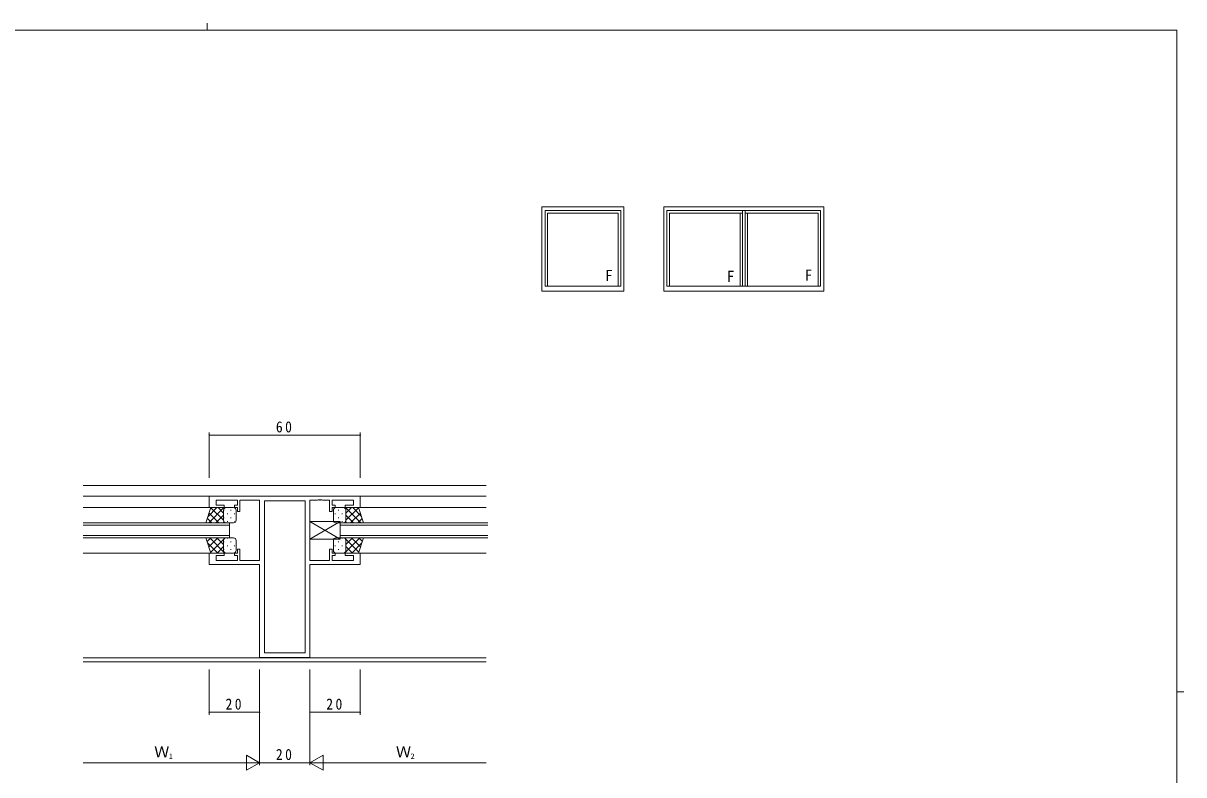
# Model space of a CAD drawing. Units: millimetres on the paper. Extents: x -420 to 373, y -297 to 267.
# Drawn here: x -105.7 to 355.1, y -31 to 267.2 of the extents above; entities that cross this region are included whole.
import ezdxf
from ezdxf.enums import TextEntityAlignment as Align

# ---------------------------------------------------------------- set-up
doc = ezdxf.new("R2010")
doc.units = ezdxf.units.MM
for name, color, linetype, lineweight in [('0-1_YKK_ZWAK', 7, 'Continuous', 9), ('0-3_YKK_11', 7, 'Continuous', 9), ('0-4_YKK_12', 2, 'Continuous', 9), ('0-5_YKK_13', 4, 'Continuous', 9), ('0-6_YKK_D', 6, 'Continuous', 9), ('0-7_YKK_A1', 4, 'Continuous', 9)]:
    doc.layers.add(name, color=color, linetype=linetype, lineweight=lineweight)
doc.styles.add('ＭＳ ゴシック', font='')
doc.styles.get('ＭＳ ゴシック').set_extended_font_data('MS Gothic')

msp = doc.modelspace()

# ---------------------------------------------------------------- linework, layer by layer
at = {"layer": '0-1_YKK_ZWAK'}
for p, q in [((352.3, 264.4), (-417.7, 264.4)), ((-32.686, 267.2), (-32.686, 264.4)), ((352.3, 264.4), (352.3, -260.6)), ((352.3, 1.9), (355.1, 1.9))]:
    msp.add_line(p, q, dxfattribs=at)
at = {"layer": '0-3_YKK_11'}
for p, q in [((-31.882, 79.558), (-31.882, 74.958)), ((28.118, 79.558), (-31.882, 79.558)), ((28.118, 74.958), (28.118, 79.558)), ((-31.882, 74.958), (-25.882, 74.958)), ((-29.182, 77.928), (-20.682, 77.928)), ((-29.182, 75.958), (-29.182, 77.928)), ((-25.882, 75.958), (-29.182, 75.958)), ((-25.882, 74.958), (-25.882, 75.958)), ((-21.882, 75.958), (-21.882, 74.958)), ((-20.682, 75.958), (-21.882, 75.958)), ((-21.882, 74.958), (-20.682, 74.958)), ((-20.682, 77.928), (-20.682, 75.958)), ((-20.682, 74.958), (-20.682, 73.458)), ((-19.682, 77.928), (-11.882, 77.928)), ((-19.682, 73.458), (-19.682, 77.928)), ((-11.882, 77.928), (-11.882, 53.988)), ((-9.952, 77.628), (-9.952, 17.388)), ((6.188, 77.628), (-9.952, 77.628)), ((6.188, 17.388), (6.188, 77.628)), ((6.188, 17.388), (6.188, 77.628)), ((8.118, 77.928), (11.16, 77.928)), ((8.118, 53.988), (8.118, 77.928)), ((11.16, 77.928), (11.343, 78.048)), ((11.343, 78.048), (11.893, 78.048)), ((11.893, 78.048), (12.076, 77.928)), ((12.076, 77.928), (12.16, 77.928)), ((12.16, 77.928), (12.343, 78.048)), ((12.343, 78.048), (12.893, 78.048)), ((12.893, 78.048), (13.076, 77.928)), ((13.076, 77.928), (15.918, 77.928)), ((15.918, 77.928), (15.918, 73.458)), ((16.918, 77.928), (25.418, 77.928)), ((16.918, 75.958), (16.918, 77.928)), ((18.118, 75.958), (16.918, 75.958)), ((16.918, 74.958), (18.118, 74.958)), ((16.918, 73.458), (16.918, 74.958)), ((18.118, 74.958), (18.118, 75.958)), ((22.118, 75.958), (22.118, 74.958)), ((25.418, 75.958), (22.118, 75.958)), ((22.118, 74.958), (28.118, 74.958)), ((25.418, 77.928), (25.418, 75.958)), ((-20.682, 73.458), (-19.682, 73.458)), ((15.918, 73.458), (16.918, 73.458)), ((-31.882, 56.958), (-31.882, 52.358)), ((-25.882, 56.958), (-31.882, 56.958)), ((-29.182, 55.958), (-25.882, 55.958)), ((-29.182, 53.988), (-29.182, 55.958)), ((-25.882, 55.958), (-25.882, 56.958)), ((-21.882, 56.958), (-21.882, 55.958)), ((-20.682, 56.958), (-21.882, 56.958)), ((-21.882, 55.958), (-20.682, 55.958)), ((-20.682, 58.458), (-20.682, 56.958)), ((-19.682, 58.458), (-20.682, 58.458)), ((-20.682, 55.958), (-20.682, 53.988)), ((-19.682, 53.988), (-19.682, 58.458)), ((15.918, 58.458), (15.918, 53.988)), ((16.918, 58.458), (15.918, 58.458)), ((16.918, 56.958), (16.918, 58.458)), ((18.118, 56.958), (16.918, 56.958)), ((16.918, 55.958), (18.118, 55.958)), ((16.918, 53.988), (16.918, 55.958)), ((18.118, 55.958), (18.118, 56.958)), ((22.118, 56.958), (22.118, 55.958)), ((28.118, 56.958), (22.118, 56.958)), ((22.118, 55.958), (25.418, 55.958)), ((25.418, 55.958), (25.418, 53.988)), ((28.118, 52.358), (28.118, 56.958)), ((-31.882, 52.358), (-11.882, 52.358)), ((-20.682, 53.988), (-29.182, 53.988)), ((-11.882, 53.988), (-19.682, 53.988)), ((-11.882, 52.358), (-11.882, 15.458)), ((15.918, 53.988), (8.118, 53.988)), ((8.118, 52.358), (28.118, 52.358)), ((8.118, 15.458), (8.118, 52.358)), ((25.418, 53.988), (16.918, 53.988)), ((-11.882, 15.458), (8.118, 15.458)), ((-9.952, 17.388), (6.188, 17.388))]:
    msp.add_line(p, q, dxfattribs=at)
at = {"layer": '0-4_YKK_12'}
for p, q in [((78.118, 83.758), (-81.882, 83.758)), ((78.118, 79.558), (-81.882, 79.558)), ((-30.889, 74.958), (-81.882, 74.958)), ((27.124, 74.958), (78.118, 74.958)), ((-81.882, 68.958), (-23.882, 68.958)), ((-23.882, 67.958), (-81.882, 67.958)), ((-23.882, 68.958), (-23.882, 62.958)), ((20.118, 68.958), (20.118, 62.958)), ((78.811, 68.958), (20.118, 68.958)), ((20.118, 67.958), (78.811, 67.958)), ((-81.882, 63.958), (-23.882, 63.958)), ((-23.882, 62.958), (-81.882, 62.958)), ((78.811, 63.958), (20.118, 63.958)), ((20.118, 62.958), (78.811, 62.958)), ((-30.889, 56.958), (-81.882, 56.958)), ((27.124, 56.958), (78.118, 56.958)), ((78.118, 15.388), (-81.882, 15.388)), ((78.118, 13.758), (-81.882, 13.758))]:
    msp.add_line(p, q, dxfattribs=at)
at = {"layer": '0-5_YKK_13'}
for p, q in [((-33.189, 68.958), (-31.189, 74.958)), ((-28.885, 74.958), (-32.34, 71.503)), ((-26.057, 74.958), (-32.057, 68.958)), ((-26.188, 69.937), (-31.194, 74.943)), ((-31.189, 74.958), (-25.189, 74.958)), ((-26.189, 72.766), (-28.38, 74.958)), ((-26.189, 73.958), (-26.189, 69.958)), ((-26.189, 73.958), (-26.189, 69.958)), ((-26.099, 74.038), (-26.099, 73.838)), ((-25.502, 74.907), (-25.552, 74.958)), ((-22.189, 74.958), (-25.189, 74.958)), ((-23.269, 74.038), (-23.269, 73.838)), ((-21.189, 69.958), (-21.189, 73.958)), ((17.424, 69.958), (17.424, 73.958)), ((18.424, 74.958), (21.424, 74.958)), ((19.504, 74.038), (19.504, 73.838)), ((27.424, 74.958), (21.424, 74.958)), ((21.737, 74.907), (21.788, 74.958)), ((22.293, 74.958), (28.293, 68.958)), ((22.334, 74.038), (22.334, 73.838)), ((22.424, 72.766), (24.616, 74.958)), ((22.424, 69.937), (27.429, 74.943)), ((22.424, 73.958), (22.424, 69.958)), ((22.424, 73.958), (22.424, 69.958)), ((25.121, 74.958), (28.576, 71.503)), ((29.424, 68.958), (27.424, 74.958)), ((-30.866, 68.958), (-32.608, 70.7)), ((-28.037, 68.958), (-31.901, 72.821)), ((-26.189, 71.997), (-29.228, 68.958)), ((-25.993, 69.364), (-26.4, 68.958)), ((-26.099, 71.008), (-26.099, 70.808)), ((-24.684, 72.623), (-24.683, 72.423)), ((-24.683, 69.593), (-24.683, 69.393)), ((-23.269, 71.008), (-23.269, 70.808)), ((-21.854, 72.623), (-21.854, 72.423)), ((-21.854, 69.593), (-21.854, 69.415)), ((8.118, 62.458), (20.118, 69.458)), ((8.118, 69.458), (20.118, 62.458)), ((8.118, 69.458), (20.118, 69.458)), ((8.118, 62.458), (8.118, 69.458)), ((18.089, 72.623), (18.089, 72.423)), ((18.089, 69.593), (18.089, 69.415)), ((19.504, 71.008), (19.504, 70.808)), ((20.118, 69.458), (20.118, 62.458)), ((20.919, 72.623), (20.919, 72.423)), ((20.919, 69.593), (20.919, 69.393)), ((22.229, 69.364), (22.636, 68.958)), ((22.334, 71.008), (22.334, 70.808)), ((22.424, 71.997), (25.464, 68.958)), ((24.273, 68.958), (28.136, 72.821)), ((27.101, 68.958), (28.844, 70.7)), ((-25.189, 68.958), (-33.189, 68.958)), ((-25.209, 68.958), (-25.209, 68.958)), ((-25.189, 68.958), (-22.189, 68.958)), ((21.424, 68.958), (18.424, 68.958)), ((21.424, 68.958), (29.424, 68.958)), ((21.444, 68.958), (21.445, 68.958)), ((-33.189, 62.958), (-31.189, 56.958)), ((-25.189, 62.958), (-33.189, 62.958)), ((-31.266, 62.958), (-32.708, 61.515)), ((-28.485, 56.958), (-32.54, 61.013)), ((-28.437, 62.958), (-32.001, 59.394)), ((-25.657, 56.958), (-31.657, 62.958)), ((-25.609, 62.958), (-31.294, 57.273)), ((-26.189, 60.318), (-28.828, 62.958)), ((-26.189, 57.958), (-26.189, 61.958)), ((-26.189, 57.958), (-26.189, 61.958)), ((-26.099, 61.308), (-26.099, 61.508)), ((-25.795, 62.753), (-26, 62.958)), ((-25.189, 62.958), (-22.189, 62.958)), ((-24.683, 62.723), (-24.683, 62.923)), ((-23.269, 61.308), (-23.269, 61.508)), ((-21.854, 62.723), (-21.854, 62.9)), ((-21.189, 61.958), (-21.189, 57.958)), ((20.118, 62.458), (8.118, 62.458)), ((17.424, 61.958), (17.424, 57.958)), ((18.089, 62.723), (18.089, 62.9)), ((21.424, 62.958), (18.424, 62.958)), ((19.504, 61.308), (19.504, 61.508)), ((20.919, 62.723), (20.919, 62.923)), ((21.424, 62.958), (29.424, 62.958)), ((21.844, 62.958), (27.529, 57.273)), ((21.893, 56.958), (27.893, 62.958)), ((22.031, 62.753), (22.236, 62.958)), ((22.334, 61.308), (22.334, 61.508)), ((22.424, 60.318), (25.064, 62.958)), ((22.424, 57.958), (22.424, 61.958)), ((22.424, 57.958), (22.424, 61.958)), ((24.673, 62.958), (28.236, 59.394)), ((24.721, 56.958), (28.776, 61.013)), ((29.424, 62.958), (27.424, 56.958)), ((27.501, 62.958), (28.944, 61.515)), ((-31.189, 56.958), (-25.189, 56.958)), ((-26.189, 59.549), (-28.78, 56.958)), ((-26.099, 58.278), (-26.099, 58.478)), ((-25.767, 57.142), (-25.952, 56.958)), ((-22.189, 56.958), (-25.189, 56.958)), ((-24.684, 59.693), (-24.683, 59.893)), ((-23.269, 58.278), (-23.269, 58.478)), ((-21.854, 59.693), (-21.854, 59.893)), ((18.089, 59.693), (18.089, 59.893)), ((18.424, 56.958), (21.424, 56.958)), ((19.504, 58.278), (19.504, 58.478)), ((20.919, 59.693), (20.919, 59.893)), ((27.424, 56.958), (21.424, 56.958)), ((22.003, 57.142), (22.188, 56.958)), ((22.334, 58.278), (22.334, 58.478)), ((22.424, 59.549), (25.016, 56.958))]:
    msp.add_line(p, q, dxfattribs=at)
for centre, start, end in [((-25.189, 73.958), 90.00009, 180.00009), ((-25.189, 73.958), 90.00009, 180.00009), ((-22.189, 73.958), 0.00009, 90.00009), ((18.424, 73.958), 89.99989, 179.99989), ((21.424, 73.958), 359.99989, 89.99989), ((21.424, 73.958), 359.99989, 89.99989), ((-25.189, 69.958), 180.00009, 270.00009), ((-25.189, 69.958), 180.00009, 270.00009), ((-22.189, 69.958), 270.00009, 0.00009), ((18.424, 69.958), 179.99989, 269.99989), ((21.424, 69.958), 269.99989, 359.99989), ((21.424, 69.958), 269.99989, 359.99989), ((-25.189, 61.958), 89.99989, 179.99989), ((-25.189, 61.958), 89.99989, 179.99989), ((-22.189, 61.958), 359.99989, 89.99989), ((18.424, 61.958), 90.00009, 180.00009), ((21.424, 61.958), 0.00009, 90.00009), ((21.424, 61.958), 0.00009, 90.00009), ((-25.189, 57.958), 179.99989, 269.99989), ((-25.189, 57.958), 179.99989, 269.99989), ((-22.189, 57.958), 269.99989, 359.99989), ((18.424, 57.958), 180.00009, 270.00009), ((21.424, 57.958), 270.00009, 0.00009), ((21.424, 57.958), 270.00009, 0.00009)]:
    msp.add_arc(centre, 1, start, end, dxfattribs=at)
at = {"layer": '0-6_YKK_D'}
for p, q in [((-31.882, 86.758), (-31.882, 104.758)), ((-31.882, 103.758), (28.118, 103.758)), ((28.118, 86.758), (28.118, 104.758)), ((-31.882, 10.758), (-31.882, -7.242)), ((-11.882, 10.758), (-11.882, -7.242)), ((-11.882, 10.758), (-11.882, -27.242)), ((-11.882, 10.758), (-11.882, -27.242)), ((8.118, 10.758), (8.118, -7.242)), ((8.118, 10.758), (8.118, -27.242)), ((8.118, 10.758), (8.118, -27.242)), ((28.118, 10.758), (28.118, -7.242)), ((-11.882, -6.242), (-31.882, -6.242)), ((8.118, -6.242), (28.118, -6.242)), ((-81.882, -26.242), (-17.882, -26.242)), ((-11.882, -26.242), (-22.274, -26.242)), ((-17.078, -23.242), (-17.078, -29.242)), ((-11.882, -26.242), (-17.078, -23.242)), ((-11.882, -26.242), (-17.078, -29.242)), ((8.118, -26.242), (-11.882, -26.242)), ((8.118, -26.242), (13.314, -23.242)), ((8.118, -26.242), (18.51, -26.242)), ((8.118, -26.242), (13.314, -29.242)), ((13.314, -29.242), (13.314, -23.242)), ((78.118, -26.242), (14.118, -26.242))]:
    msp.add_line(p, q, dxfattribs=at)
for centre, start, end in [((-31.882, 103.758), 0, 180), ((-31.882, 103.758), 180, 0), ((28.118, 103.758), 0, 180), ((28.118, 103.758), 180, 0), ((-31.882, -6.242), 0, 180), ((-31.882, -6.242), 180, 0), ((-11.882, -6.242), 0, 180), ((-11.882, -6.242), 180, 0), ((8.118, -6.242), 0, 180), ((8.118, -6.242), 180, 0), ((28.118, -6.242), 0, 180), ((28.118, -6.242), 180, 0)]:
    msp.add_arc(centre, 0.106, start, end, dxfattribs=at)
at = {"layer": '0-7_YKK_A1'}
for p, q in [((132.753, 160.9), (132.753, 194.4)), ((212.14, 160.9), (212.14, 194.4)), ((101.503, 162.9), (101.503, 192.9)), ((101.503, 192.9), (131.503, 192.9)), ((102.503, 162.9), (102.503, 191.8)), ((102.503, 191.8), (130.503, 191.8)), ((130.503, 162.9), (130.503, 191.8)), ((131.503, 162.9), (131.503, 192.9)), ((149.89, 192.9), (210.89, 192.9)), ((149.89, 162.9), (149.89, 192.9)), ((150.89, 191.8), (179.89, 191.8)), ((150.89, 162.9), (150.89, 191.8)), ((178.89, 162.9), (178.89, 191.8)), ((179.89, 162.9), (179.89, 192.9)), ((180.89, 162.9), (180.89, 192.9)), ((180.89, 191.8), (209.89, 191.8)), ((181.89, 162.9), (181.89, 191.8)), ((209.89, 162.9), (209.89, 191.8)), ((210.89, 162.9), (210.89, 192.9)), ((101.503, 162.9), (131.503, 162.9)), ((149.89, 162.9), (210.89, 162.9)), ((100.253, 160.9), (132.753, 160.9)), ((148.64, 160.9), (212.14, 160.9))]:
    msp.add_line(p, q, dxfattribs=at)
for points in [[(100.253, 160.9), (100.253, 194.4), (132.753, 194.4)], [(148.64, 160.9), (148.64, 194.4), (212.14, 194.4)]]:
    msp.add_lwpolyline(points, dxfattribs=at)

# ---------------------------------------------------------------- texts
at = {"layer": '0-6_YKK_D', "color": 3, "style": 'ＭＳ ゴシック'}
for p in [(-53.722, -25.442), (42.278, -25.442)]:
    msp.add_text('Ｗ', height=4.399, dxfattribs=at).set_placement(p, align=Align.BOTTOM_LEFT)
at = {"layer": '0-6_YKK_D', "color": 7, "style": 'ＭＳ ゴシック'}
for s, p in [('1', (-47.962, -25.442)), ('2', (48.038, -25.442))]:
    msp.add_text(s, height=2.199, dxfattribs=at).set_placement(p, align=Align.BOTTOM_LEFT)
at = {"layer": '0-6_YKK_D', "color": 3, "char_height": 4.399, "attachment_point": 7, "style": 'ＭＳ ゴシック'}
for s, insert in [('\\T1.36;\\W0.9;60', (-5.402, 104.758)), ('\\T1.36;\\W0.9;20', (-25.402, -5.242)), ('\\T1.36;\\W0.9;20', (14.598, -5.242)), ('\\T1.36;\\W0.9;20', (-5.402, -25.242))]:
    msp.add_mtext(s, dxfattribs=dict(at, insert=insert))
at = {"layer": '0-7_YKK_A1', "color": 3, "style": 'ＭＳ ゴシック'}
for p in [(125.34, 163.574), (173.634, 163.224), (204.563, 163.716)]:
    msp.add_text('F', height=4.399, dxfattribs=at).set_placement(p, align=Align.BOTTOM_LEFT)

doc.saveas('drawing.dxf')
